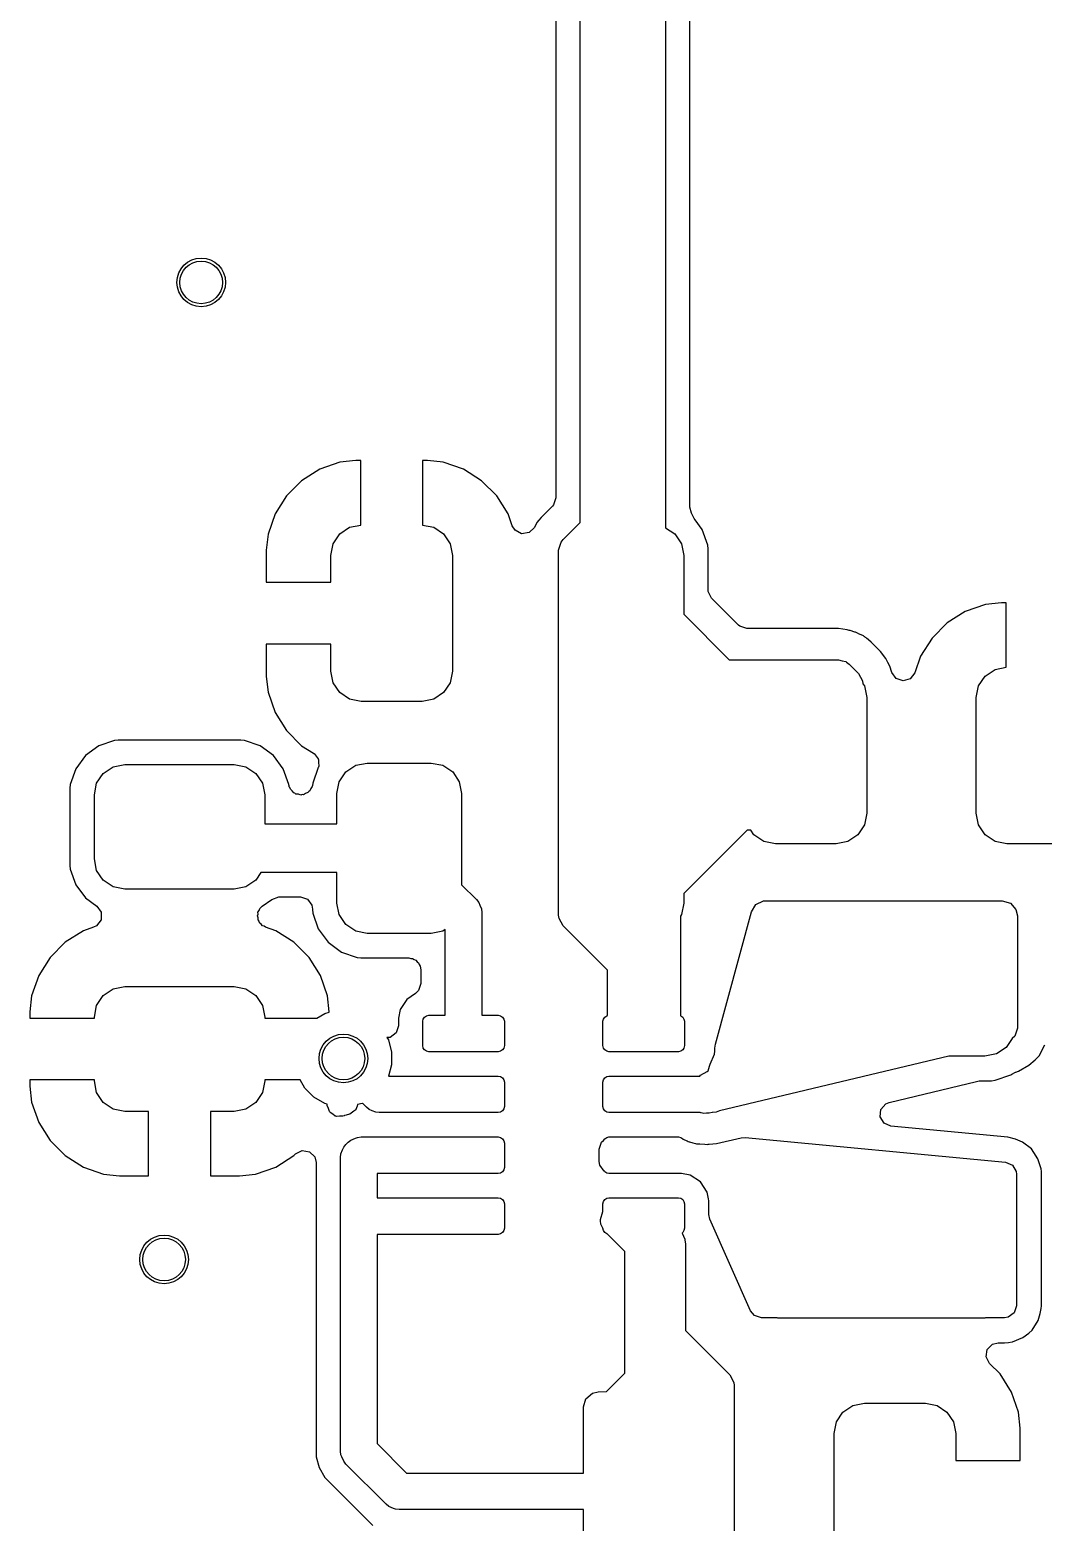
# Model space of a CAD drawing. Extents: x 0.23 to 2.97, y 0.23 to 2.17.
# Drawn here: x 2.4526 to 2.7803, y 1.205 to 1.6877 of the extents above; entities that cross this region are included whole.
import ezdxf

# ---------------------------------------------------------------- set-up
doc = ezdxf.new("R2010")
doc.units = 0
doc.header["$MEASUREMENT"] = 0
doc.layers.add('BLACK', color=7, linetype='CONTINUOUS')

msp = doc.modelspace()

# ---------------------------------------------------------------- linework, layer by layer
at = {"layer": 'BLACK', "linetype": 'CONTINUOUS'}
for p, q in [((2.65819, 1.74973), (2.65819, 1.52667)), ((2.63063, 1.52839), (2.63063, 1.74402)), ((2.66608, 1.53326), (2.66608, 1.74688)), ((2.62274, 1.73914), (2.62274, 1.53633)), ((2.54635, 1.54554), (2.54049, 1.54186)), ((2.55288, 1.54783), (2.54635, 1.54554)), ((2.55803, 1.54841), (2.55288, 1.54783)), ((2.55288, 1.54783), (2.55288, 1.54783)), ((2.5596, 1.54841), (2.55803, 1.54841)), ((2.5596, 1.52751), (2.5596, 1.54841)), ((2.5596, 1.54841), (2.5596, 1.54841)), ((2.58117, 1.54841), (2.5796, 1.54841)), ((2.5796, 1.54841), (2.5796, 1.54841)), ((2.5796, 1.54841), (2.5796, 1.52751)), ((2.58632, 1.54783), (2.58117, 1.54841)), ((2.59285, 1.54554), (2.58632, 1.54783)), ((2.58632, 1.54783), (2.58632, 1.54783)), ((2.59871, 1.54186), (2.59285, 1.54554)), ((2.54049, 1.54186), (2.53559, 1.53697)), ((2.6036, 1.53697), (2.59871, 1.54186)), ((2.59871, 1.54186), (2.59871, 1.54186)), ((2.53559, 1.53697), (2.53191, 1.53111)), ((2.60728, 1.53111), (2.6036, 1.53697)), ((2.62274, 1.53633), (2.62199, 1.53404)), ((2.53191, 1.53111), (2.52963, 1.52458)), ((2.60862, 1.52728), (2.60728, 1.53111)), ((2.61795, 1.52993), (2.61723, 1.52913)), ((2.62159, 1.53358), (2.61795, 1.52993)), ((2.61795, 1.52993), (2.61795, 1.52993)), ((2.62199, 1.53404), (2.62159, 1.53358)), ((2.66656, 1.53139), (2.66608, 1.53326)), ((2.66751, 1.52966), (2.66656, 1.53139)), ((2.5528, 1.52466), (2.55599, 1.52679)), ((2.55599, 1.52679), (2.5596, 1.52751)), ((2.5796, 1.52751), (2.58321, 1.52679)), ((2.58321, 1.52679), (2.5864, 1.52466)), ((2.60952, 1.52584), (2.60862, 1.52728)), ((2.61165, 1.52472), (2.60952, 1.52584)), ((2.61576, 1.52676), (2.61404, 1.52507)), ((2.61657, 1.52831), (2.61576, 1.52676)), ((2.61723, 1.52913), (2.61657, 1.52831)), ((2.61723, 1.52913), (2.61723, 1.52913)), ((2.62506, 1.52282), (2.63063, 1.52839)), ((2.65819, 1.52667), (2.6612, 1.52466)), ((2.66779, 1.52921), (2.66751, 1.52966)), ((2.6701, 1.52608), (2.66779, 1.52921)), ((2.67187, 1.52104), (2.6701, 1.52608)), ((2.52963, 1.52458), (2.52905, 1.51943)), ((2.52963, 1.52458), (2.52963, 1.52458)), ((2.54991, 1.5177), (2.55066, 1.52147)), ((2.55066, 1.52147), (2.5528, 1.52466)), ((2.5864, 1.52466), (2.58853, 1.52147)), ((2.58853, 1.52147), (2.58928, 1.5177)), ((2.61404, 1.52507), (2.61165, 1.52472)), ((2.62363, 1.51936), (2.6244, 1.522)), ((2.6244, 1.522), (2.62506, 1.52282)), ((2.6612, 1.52466), (2.66334, 1.52147)), ((2.66334, 1.52147), (2.66409, 1.5177)), ((2.67198, 1.51984), (2.67187, 1.52104)), ((2.52905, 1.51943), (2.52905, 1.509)), ((2.54991, 1.509), (2.54991, 1.5177)), ((2.58928, 1.5177), (2.58928, 1.4803)), ((2.62363, 1.40136), (2.62363, 1.51936)), ((2.66409, 1.5177), (2.66409, 1.49865)), ((2.67198, 1.50659), (2.67198, 1.51984)), ((2.67198, 1.51984), (2.67198, 1.51984)), ((2.52905, 1.509), (2.52905, 1.509)), ((2.52905, 1.509), (2.54991, 1.509)), ((2.67203, 1.50598), (2.67198, 1.50659)), ((2.67312, 1.50384), (2.67203, 1.50598)), ((2.68177, 1.49518), (2.67312, 1.50384)), ((2.76168, 1.50183), (2.75515, 1.49954)), ((2.76683, 1.50241), (2.76168, 1.50183)), ((2.76168, 1.50183), (2.76168, 1.50183)), ((2.7684, 1.50241), (2.76683, 1.50241)), ((2.7684, 1.48151), (2.7684, 1.50241)), ((2.7684, 1.50241), (2.7684, 1.50241)), ((2.66409, 1.49865), (2.67875, 1.48398)), ((2.75515, 1.49954), (2.74929, 1.49586)), ((2.68224, 1.49479), (2.68177, 1.49518)), ((2.68453, 1.49404), (2.68224, 1.49479)), ((2.71413, 1.49404), (2.68453, 1.49404)), ((2.71696, 1.49364), (2.71413, 1.49404)), ((2.71413, 1.49404), (2.71413, 1.49404)), ((2.71764, 1.49344), (2.71696, 1.49364)), ((2.71696, 1.49364), (2.71696, 1.49364)), ((2.71791, 1.49337), (2.71764, 1.49344)), ((2.71826, 1.49329), (2.71791, 1.49337)), ((2.71861, 1.49322), (2.71826, 1.49329)), ((2.71883, 1.49312), (2.71861, 1.49322)), ((2.71861, 1.49322), (2.71861, 1.49322)), ((2.71948, 1.49283), (2.71883, 1.49312)), ((2.71883, 1.49312), (2.71883, 1.49312)), ((2.7195, 1.49289), (2.71948, 1.49283)), ((2.7196, 1.49286), (2.7195, 1.49289)), ((2.72049, 1.4924), (2.7196, 1.49286)), ((2.72062, 1.49234), (2.72049, 1.4924)), ((2.72094, 1.4922), (2.72062, 1.49234)), ((2.72062, 1.49234), (2.72062, 1.49234)), ((2.7222, 1.49165), (2.72094, 1.4922)), ((2.7225, 1.49144), (2.7222, 1.49165)), ((2.72258, 1.49138), (2.7225, 1.49144)), ((2.7225, 1.49144), (2.7225, 1.49144)), ((2.72266, 1.49132), (2.72258, 1.49138)), ((2.72292, 1.49115), (2.72266, 1.49132)), ((2.74929, 1.49586), (2.7444, 1.49097)), ((2.54991, 1.489), (2.52905, 1.489)), ((2.52905, 1.489), (2.52905, 1.489)), ((2.52905, 1.489), (2.52905, 1.47857)), ((2.54991, 1.4803), (2.54991, 1.489)), ((2.72308, 1.49104), (2.72292, 1.49115)), ((2.72292, 1.49115), (2.72292, 1.49115)), ((2.72334, 1.49083), (2.72308, 1.49104)), ((2.72308, 1.49104), (2.72308, 1.49104)), ((2.7237, 1.49054), (2.72334, 1.49083)), ((2.72388, 1.4904), (2.7237, 1.49054)), ((2.7237, 1.49054), (2.7237, 1.49054)), ((2.72389, 1.49039), (2.72388, 1.4904)), ((2.72388, 1.4904), (2.72388, 1.4904)), ((2.72467, 1.48969), (2.72389, 1.49039)), ((2.72389, 1.49039), (2.72389, 1.49039)), ((2.72469, 1.48967), (2.72467, 1.48969)), ((2.72774, 1.48662), (2.72469, 1.48967)), ((2.72945, 1.48433), (2.72774, 1.48662)), ((2.72774, 1.48662), (2.72774, 1.48662)), ((2.72774, 1.48662), (2.72774, 1.48662)), ((2.7444, 1.49097), (2.74072, 1.48511)), ((2.67875, 1.48398), (2.71413, 1.48398)), ((2.71413, 1.48398), (2.71529, 1.48364)), ((2.71529, 1.48364), (2.71647, 1.48339)), ((2.71647, 1.48339), (2.71666, 1.48324)), ((2.71666, 1.48324), (2.71677, 1.48321)), ((2.71677, 1.48321), (2.71758, 1.48255)), ((2.71758, 1.48255), (2.72063, 1.47951)), ((2.73015, 1.48305), (2.72945, 1.48433)), ((2.72945, 1.48433), (2.72945, 1.48433)), ((2.73077, 1.48192), (2.73015, 1.48305)), ((2.73077, 1.48191), (2.73077, 1.48192)), ((2.73143, 1.47983), (2.73077, 1.48191)), ((2.74072, 1.48511), (2.73882, 1.4797)), ((2.52905, 1.47857), (2.52963, 1.47342)), ((2.55066, 1.47653), (2.54991, 1.4803)), ((2.58928, 1.4803), (2.58853, 1.47653)), ((2.72063, 1.47951), (2.72194, 1.47709)), ((2.72194, 1.47709), (2.72204, 1.47621)), ((2.73278, 1.47789), (2.73143, 1.47983)), ((2.73506, 1.47709), (2.73278, 1.47789)), ((2.73737, 1.47779), (2.73506, 1.47709)), ((2.73882, 1.4797), (2.73737, 1.47779)), ((2.75947, 1.47547), (2.7616, 1.47866)), ((2.7616, 1.47866), (2.76479, 1.48079)), ((2.76479, 1.48079), (2.7684, 1.48151)), ((2.52963, 1.47342), (2.52963, 1.47342)), ((2.52963, 1.47342), (2.53191, 1.46689)), ((2.5528, 1.47334), (2.55066, 1.47653)), ((2.55599, 1.47121), (2.5528, 1.47334)), ((2.5864, 1.47334), (2.58321, 1.47121)), ((2.58853, 1.47653), (2.5864, 1.47334)), ((2.72204, 1.47621), (2.72253, 1.47547)), ((2.72253, 1.47547), (2.72328, 1.4717)), ((2.75872, 1.4717), (2.75947, 1.47547)), ((2.55976, 1.47046), (2.55599, 1.47121)), ((2.57944, 1.47046), (2.55976, 1.47046)), ((2.58321, 1.47121), (2.57944, 1.47046)), ((2.72328, 1.4717), (2.72328, 1.4343)), ((2.75872, 1.4343), (2.75872, 1.4717)), ((2.53191, 1.46689), (2.53559, 1.46103)), ((2.47995, 1.45788), (2.4749, 1.45612)), ((2.48115, 1.458), (2.47995, 1.45788)), ((2.47995, 1.45788), (2.47995, 1.45788)), ((2.52085, 1.458), (2.48115, 1.458)), ((2.48115, 1.458), (2.48115, 1.458)), ((2.52205, 1.45788), (2.52085, 1.458)), ((2.52085, 1.458), (2.52085, 1.458)), ((2.5271, 1.45612), (2.52205, 1.45788)), ((2.52205, 1.45788), (2.52205, 1.45788)), ((2.53559, 1.46103), (2.54049, 1.45614)), ((2.4706, 1.45294), (2.46743, 1.44864)), ((2.4749, 1.45612), (2.4706, 1.45294)), ((2.4706, 1.45294), (2.4706, 1.45294)), ((2.5314, 1.45294), (2.5271, 1.45612)), ((2.53454, 1.44869), (2.5314, 1.45294)), ((2.5314, 1.45294), (2.5314, 1.45294)), ((2.5314, 1.45294), (2.5314, 1.45294)), ((2.5314, 1.45294), (2.5314, 1.45294)), ((2.5314, 1.45294), (2.5314, 1.45294)), ((2.54049, 1.45614), (2.54049, 1.45614)), ((2.54049, 1.45614), (2.5443, 1.45374)), ((2.5443, 1.45374), (2.54438, 1.45365)), ((2.54438, 1.45365), (2.5445, 1.45361)), ((2.5445, 1.45361), (2.54514, 1.45273)), ((2.54514, 1.45273), (2.54584, 1.4519)), ((2.46743, 1.44864), (2.46566, 1.44359)), ((2.47632, 1.44722), (2.47952, 1.44935)), ((2.47952, 1.44935), (2.48328, 1.4501)), ((2.48328, 1.4501), (2.51872, 1.4501)), ((2.51872, 1.4501), (2.52248, 1.44935)), ((2.52248, 1.44935), (2.52568, 1.44722)), ((2.53457, 1.44864), (2.53454, 1.44869)), ((2.53634, 1.44359), (2.53457, 1.44864)), ((2.54588, 1.4491), (2.54412, 1.44405)), ((2.54584, 1.4519), (2.54585, 1.45177)), ((2.54585, 1.45177), (2.54592, 1.45167)), ((2.54589, 1.44911), (2.54588, 1.4491)), ((2.54594, 1.44926), (2.54589, 1.44911)), ((2.54592, 1.45167), (2.54592, 1.45078)), ((2.54592, 1.45078), (2.546, 1.44949)), ((2.546, 1.44949), (2.54594, 1.44926)), ((2.55478, 1.44768), (2.55797, 1.44981)), ((2.55797, 1.44981), (2.56174, 1.45056)), ((2.56174, 1.45056), (2.58241, 1.45056)), ((2.58241, 1.45056), (2.58618, 1.44981)), ((2.58618, 1.44981), (2.58937, 1.44768)), ((2.46566, 1.44359), (2.46555, 1.4424)), ((2.46566, 1.44359), (2.46566, 1.44359)), ((2.47344, 1.44026), (2.47419, 1.44403)), ((2.47419, 1.44403), (2.47632, 1.44722)), ((2.52568, 1.44722), (2.52781, 1.44403)), ((2.52781, 1.44403), (2.52856, 1.44026)), ((2.53639, 1.44336), (2.53634, 1.44359)), ((2.53634, 1.44359), (2.53634, 1.44359)), ((2.53645, 1.44337), (2.53639, 1.44336)), ((2.53651, 1.44319), (2.53645, 1.44337)), ((2.53651, 1.44288), (2.53651, 1.44319)), ((2.54405, 1.44333), (2.54392, 1.44293)), ((2.54412, 1.44405), (2.54405, 1.44333)), ((2.5519, 1.44072), (2.55265, 1.44448)), ((2.55265, 1.44448), (2.55478, 1.44768)), ((2.58937, 1.44768), (2.5915, 1.44448)), ((2.5915, 1.44448), (2.59225, 1.44072)), ((2.46555, 1.4424), (2.46555, 1.41745)), ((2.47344, 1.41959), (2.47344, 1.44026)), ((2.52856, 1.44026), (2.52856, 1.43087)), ((2.53669, 1.44264), (2.53651, 1.44288)), ((2.53685, 1.44212), (2.53669, 1.44264)), ((2.53746, 1.44159), (2.53685, 1.44212)), ((2.53793, 1.44094), (2.53746, 1.44159)), ((2.53834, 1.44081), (2.53793, 1.44094)), ((2.53866, 1.44053), (2.53834, 1.44081)), ((2.53946, 1.44046), (2.53866, 1.44053)), ((2.54023, 1.44021), (2.53946, 1.44046)), ((2.54064, 1.44035), (2.54023, 1.44021)), ((2.54106, 1.44031), (2.54064, 1.44035)), ((2.54175, 1.44072), (2.54106, 1.44031)), ((2.54252, 1.44097), (2.54175, 1.44072)), ((2.54277, 1.44132), (2.54252, 1.44097)), ((2.54313, 1.44153), (2.54277, 1.44132)), ((2.54345, 1.44227), (2.54313, 1.44153)), ((2.54392, 1.44293), (2.54345, 1.44227)), ((2.5519, 1.43087), (2.5519, 1.44072)), ((2.59225, 1.44072), (2.59225, 1.41117)), ((2.72328, 1.4343), (2.72253, 1.43053)), ((2.75947, 1.43053), (2.75872, 1.4343)), ((2.52856, 1.43087), (2.5519, 1.43087)), ((2.68465, 1.42887), (2.6641, 1.40831)), ((2.68578, 1.42887), (2.68465, 1.42887)), ((2.6868, 1.42734), (2.68578, 1.42887)), ((2.72253, 1.43053), (2.7204, 1.42734)), ((2.7616, 1.42734), (2.75947, 1.43053)), ((2.68999, 1.42521), (2.6868, 1.42734)), ((2.69376, 1.42446), (2.68999, 1.42521)), ((2.71344, 1.42446), (2.69376, 1.42446)), ((2.71721, 1.42521), (2.71344, 1.42446)), ((2.7204, 1.42734), (2.71721, 1.42521)), ((2.76479, 1.42521), (2.7616, 1.42734)), ((2.76856, 1.42446), (2.76479, 1.42521)), ((2.78824, 1.42446), (2.76856, 1.42446)), ((2.47419, 1.41582), (2.47344, 1.41959)), ((2.46555, 1.41745), (2.46566, 1.41626)), ((2.46566, 1.41626), (2.46566, 1.41626)), ((2.46566, 1.41626), (2.46743, 1.41121)), ((2.47632, 1.41263), (2.47419, 1.41582)), ((2.52734, 1.41513), (2.52568, 1.41263)), ((2.5519, 1.41513), (2.52734, 1.41513)), ((2.5519, 1.40528), (2.5519, 1.41513)), ((2.46743, 1.41121), (2.4706, 1.40691)), ((2.47952, 1.4105), (2.47632, 1.41263)), ((2.48328, 1.40975), (2.47952, 1.4105)), ((2.51872, 1.40975), (2.48328, 1.40975)), ((2.52248, 1.4105), (2.51872, 1.40975)), ((2.52568, 1.41263), (2.52248, 1.4105)), ((2.59225, 1.41117), (2.59704, 1.40638)), ((2.4706, 1.40691), (2.4706, 1.40691)), ((2.4706, 1.40691), (2.4706, 1.40691)), ((2.4706, 1.40691), (2.4706, 1.40691)), ((2.4706, 1.40691), (2.4706, 1.40691)), ((2.4706, 1.40691), (2.47423, 1.40423)), ((2.52777, 1.40423), (2.53081, 1.40647)), ((2.53081, 1.40647), (2.53309, 1.40723)), ((2.53309, 1.40723), (2.53312, 1.40723)), ((2.53312, 1.40723), (2.54011, 1.40723)), ((2.54011, 1.40723), (2.5424, 1.40649)), ((2.5424, 1.40649), (2.54381, 1.40454)), ((2.54381, 1.40454), (2.544, 1.40333)), ((2.55265, 1.40152), (2.5519, 1.40528)), ((2.59704, 1.40638), (2.59778, 1.40549)), ((2.59778, 1.40549), (2.59817, 1.40454)), ((2.59817, 1.40454), (2.59866, 1.40336)), ((2.6641, 1.40528), (2.66335, 1.40152)), ((2.6641, 1.40831), (2.6641, 1.40528)), ((2.68602, 1.4024), (2.68746, 1.40475)), ((2.68746, 1.40475), (2.68994, 1.40594)), ((2.68994, 1.40594), (2.69073, 1.406)), ((2.69073, 1.406), (2.76712, 1.406)), ((2.76712, 1.406), (2.76976, 1.40522)), ((2.76976, 1.40522), (2.77156, 1.40315)), ((2.47561, 1.39986), (2.47418, 1.39792)), ((2.47423, 1.40423), (2.47563, 1.40227)), ((2.47563, 1.40227), (2.47561, 1.39986)), ((2.52619, 1.40118), (2.52638, 1.40171)), ((2.52638, 1.40054), (2.52619, 1.40118)), ((2.52637, 1.40227), (2.52676, 1.40282)), ((2.52638, 1.40171), (2.52637, 1.40227)), ((2.52639, 1.39986), (2.52638, 1.40054)), ((2.52672, 1.39941), (2.52639, 1.39986)), ((2.52676, 1.40282), (2.52699, 1.40346)), ((2.52699, 1.40346), (2.52777, 1.40423)), ((2.544, 1.40333), (2.544, 1.40315)), ((2.544, 1.40315), (2.54412, 1.40195)), ((2.54412, 1.40195), (2.54412, 1.40195)), ((2.54412, 1.40195), (2.54588, 1.3969)), ((2.55478, 1.39832), (2.55265, 1.40152)), ((2.59866, 1.40336), (2.59877, 1.40221)), ((2.59877, 1.40221), (2.59877, 1.36899)), ((2.62374, 1.40032), (2.62363, 1.40136)), ((2.62506, 1.39791), (2.62374, 1.40032)), ((2.66335, 1.40152), (2.663, 1.40099)), ((2.663, 1.40099), (2.663, 1.36886)), ((2.67436, 1.35964), (2.68602, 1.4024)), ((2.77156, 1.40315), (2.772, 1.40112)), ((2.772, 1.40112), (2.772, 1.36486)), ((2.46988, 1.39625), (2.46402, 1.39257)), ((2.4732, 1.39742), (2.46988, 1.39625)), ((2.47418, 1.39792), (2.4732, 1.39742)), ((2.52688, 1.39887), (2.52672, 1.39941)), ((2.52742, 1.39847), (2.52688, 1.39887)), ((2.52782, 1.39792), (2.52742, 1.39847)), ((2.52835, 1.39776), (2.52782, 1.39792)), ((2.5288, 1.39742), (2.52835, 1.39776)), ((2.53212, 1.39625), (2.5288, 1.39742)), ((2.53798, 1.39257), (2.53212, 1.39625)), ((2.54588, 1.3969), (2.54906, 1.3926)), ((2.55797, 1.39619), (2.55478, 1.39832)), ((2.56174, 1.39544), (2.55797, 1.39619)), ((2.58241, 1.39544), (2.56174, 1.39544)), ((2.58618, 1.39619), (2.58241, 1.39544)), ((2.58696, 1.39671), (2.58618, 1.39619)), ((2.58696, 1.36899), (2.58696, 1.39671)), ((2.63938, 1.38359), (2.62506, 1.39791)), ((2.46402, 1.39257), (2.45912, 1.38768)), ((2.54288, 1.38768), (2.53798, 1.39257)), ((2.53798, 1.39257), (2.53798, 1.39257)), ((2.54906, 1.3926), (2.54906, 1.3926)), ((2.54906, 1.3926), (2.54906, 1.3926)), ((2.54906, 1.3926), (2.54906, 1.3926)), ((2.54906, 1.3926), (2.54906, 1.3926)), ((2.54906, 1.3926), (2.55336, 1.38943)), ((2.45912, 1.38768), (2.45544, 1.38182)), ((2.54656, 1.38182), (2.54288, 1.38768)), ((2.55336, 1.38943), (2.55336, 1.38943)), ((2.55336, 1.38943), (2.55336, 1.38943)), ((2.55336, 1.38943), (2.55841, 1.38766)), ((2.55841, 1.38766), (2.5596, 1.38755)), ((2.5596, 1.38755), (2.5596, 1.38755)), ((2.5596, 1.38755), (2.5596, 1.38755)), ((2.5596, 1.38755), (2.57517, 1.38755)), ((2.57517, 1.38755), (2.57576, 1.38736)), ((2.57576, 1.38736), (2.57637, 1.38736)), ((2.57637, 1.38736), (2.57687, 1.38699)), ((2.57687, 1.38699), (2.57746, 1.3868)), ((2.57746, 1.3868), (2.57782, 1.3863)), ((2.57782, 1.3863), (2.57832, 1.38594)), ((2.57832, 1.38594), (2.57851, 1.38535)), ((2.57851, 1.38535), (2.57888, 1.38485)), ((2.45544, 1.38182), (2.45316, 1.37529)), ((2.54884, 1.37529), (2.54656, 1.38182)), ((2.57888, 1.38485), (2.57907, 1.38365)), ((2.57907, 1.38365), (2.57907, 1.37924)), ((2.63938, 1.36888), (2.63938, 1.38359)), ((2.47632, 1.37537), (2.47952, 1.3775)), ((2.47952, 1.3775), (2.48328, 1.37825)), ((2.48328, 1.37825), (2.51872, 1.37825)), ((2.51872, 1.37825), (2.52248, 1.3775)), ((2.52248, 1.3775), (2.52568, 1.37537)), ((2.57733, 1.376), (2.57454, 1.37413)), ((2.57832, 1.37695), (2.57733, 1.376)), ((2.57907, 1.37924), (2.57832, 1.37695)), ((2.45316, 1.37529), (2.45257, 1.37013)), ((2.45316, 1.37529), (2.45316, 1.37529)), ((2.47344, 1.36841), (2.47419, 1.37218)), ((2.47419, 1.37218), (2.47632, 1.37537)), ((2.52568, 1.37537), (2.52781, 1.37218)), ((2.52781, 1.37218), (2.52856, 1.36841)), ((2.54943, 1.37013), (2.54884, 1.37529)), ((2.54884, 1.37529), (2.54884, 1.37529)), ((2.57236, 1.37087), (2.57178, 1.36799)), ((2.57454, 1.37413), (2.57236, 1.37087)), ((2.57236, 1.37087), (2.57236, 1.37087)), ((2.57454, 1.37413), (2.57454, 1.37413)), ((2.45257, 1.37013), (2.45257, 1.36807)), ((2.45257, 1.36807), (2.45257, 1.36807)), ((2.45257, 1.36807), (2.47344, 1.36807)), ((2.47344, 1.36807), (2.47344, 1.36841)), ((2.52856, 1.36841), (2.52856, 1.36807)), ((2.52856, 1.36807), (2.54542, 1.36807)), ((2.54542, 1.36807), (2.54797, 1.36955)), ((2.54797, 1.36955), (2.54943, 1.36994)), ((2.54943, 1.36994), (2.54943, 1.37013)), ((2.54943, 1.37013), (2.54943, 1.37013)), ((2.57178, 1.36799), (2.57178, 1.36799)), ((2.57178, 1.36799), (2.57178, 1.36554)), ((2.57968, 1.36702), (2.57983, 1.36777)), ((2.57968, 1.35915), (2.57968, 1.36702)), ((2.57983, 1.36777), (2.58025, 1.36841)), ((2.58025, 1.36841), (2.58089, 1.36884)), ((2.58089, 1.36884), (2.58165, 1.36899)), ((2.58165, 1.36899), (2.58696, 1.36899)), ((2.59877, 1.36899), (2.60409, 1.36899)), ((2.60409, 1.36899), (2.60484, 1.36884)), ((2.60484, 1.36884), (2.60548, 1.36841)), ((2.60548, 1.36841), (2.60591, 1.36777)), ((2.60591, 1.36777), (2.60606, 1.36702)), ((2.60606, 1.36702), (2.60606, 1.35915)), ((2.63794, 1.36702), (2.63809, 1.36777)), ((2.63794, 1.35915), (2.63794, 1.36702)), ((2.63809, 1.36777), (2.63852, 1.36841)), ((2.63852, 1.36841), (2.63916, 1.36884)), ((2.63916, 1.36884), (2.63938, 1.36888)), ((2.663, 1.36886), (2.66311, 1.36884)), ((2.66311, 1.36884), (2.66375, 1.36841)), ((2.66375, 1.36841), (2.66417, 1.36777)), ((2.66417, 1.36777), (2.66432, 1.36702)), ((2.66432, 1.36702), (2.66432, 1.35915)), ((2.56909, 1.36183), (2.56808, 1.36183)), ((2.56808, 1.36183), (2.56855, 1.36103)), ((2.56855, 1.36103), (2.56961, 1.35706)), ((2.57104, 1.36325), (2.56909, 1.36183)), ((2.57178, 1.36554), (2.57104, 1.36325)), ((2.77031, 1.36143), (2.76842, 1.3586)), ((2.77122, 1.36222), (2.77031, 1.36143)), ((2.772, 1.36486), (2.77122, 1.36222)), ((2.56961, 1.35706), (2.56961, 1.35294)), ((2.57983, 1.35839), (2.57968, 1.35915)), ((2.58025, 1.35775), (2.57983, 1.35839)), ((2.58089, 1.35733), (2.58025, 1.35775)), ((2.58165, 1.35718), (2.58089, 1.35733)), ((2.60409, 1.35718), (2.58165, 1.35718)), ((2.60484, 1.35733), (2.60409, 1.35718)), ((2.60548, 1.35775), (2.60484, 1.35733)), ((2.60591, 1.35839), (2.60548, 1.35775)), ((2.60606, 1.35915), (2.60591, 1.35839)), ((2.63809, 1.35839), (2.63794, 1.35915)), ((2.63852, 1.35775), (2.63809, 1.35839)), ((2.63916, 1.35733), (2.63852, 1.35775)), ((2.63991, 1.35718), (2.63916, 1.35733)), ((2.66235, 1.35718), (2.63991, 1.35718)), ((2.66311, 1.35733), (2.66235, 1.35718)), ((2.66375, 1.35775), (2.66311, 1.35733)), ((2.66417, 1.35839), (2.66375, 1.35775)), ((2.66432, 1.35915), (2.66417, 1.35839)), ((2.67265, 1.35317), (2.67407, 1.35639)), ((2.67407, 1.35639), (2.67419, 1.35738)), ((2.67419, 1.35836), (2.67436, 1.35964)), ((2.67419, 1.35738), (2.67419, 1.35836)), ((2.76523, 1.35647), (2.76146, 1.35572)), ((2.76842, 1.3586), (2.76523, 1.35647)), ((2.77906, 1.3559), (2.78088, 1.35938)), ((2.56961, 1.35294), (2.56864, 1.3493)), ((2.672, 1.351), (2.6724, 1.35248)), ((2.6724, 1.35248), (2.67265, 1.35317)), ((2.74981, 1.35572), (2.67564, 1.33806)), ((2.76146, 1.35572), (2.74981, 1.35572)), ((2.77242, 1.3509), (2.77573, 1.35281)), ((2.77573, 1.35281), (2.77781, 1.35461)), ((2.77781, 1.35461), (2.77906, 1.3559)), ((2.47344, 1.34807), (2.45257, 1.34807)), ((2.45257, 1.34807), (2.45257, 1.34807)), ((2.45257, 1.34807), (2.45257, 1.34601)), ((2.47344, 1.34774), (2.47344, 1.34807)), ((2.47419, 1.34397), (2.47344, 1.34774)), ((2.52856, 1.34774), (2.52781, 1.34397)), ((2.53997, 1.34807), (2.52856, 1.34807)), ((2.52856, 1.34807), (2.52856, 1.34774)), ((2.54151, 1.34541), (2.53997, 1.34807)), ((2.56864, 1.3493), (2.59287, 1.3493)), ((2.59287, 1.3493), (2.60409, 1.3493)), ((2.60409, 1.3493), (2.60484, 1.34915)), ((2.60484, 1.34915), (2.60548, 1.34873)), ((2.60548, 1.34873), (2.60591, 1.34809)), ((2.60591, 1.34809), (2.60606, 1.34733)), ((2.60606, 1.34733), (2.60606, 1.33946)), ((2.63794, 1.34733), (2.63809, 1.34809)), ((2.63794, 1.33946), (2.63794, 1.34733)), ((2.63809, 1.34809), (2.63852, 1.34873)), ((2.63852, 1.34873), (2.63916, 1.34915)), ((2.63916, 1.34915), (2.63991, 1.3493)), ((2.63991, 1.3493), (2.66235, 1.3493)), ((2.66235, 1.3493), (2.66924, 1.3493)), ((2.66924, 1.3493), (2.66951, 1.34957)), ((2.66951, 1.34957), (2.67168, 1.35075)), ((2.67168, 1.35075), (2.672, 1.351)), ((2.672, 1.351), (2.672, 1.351)), ((2.73055, 1.34079), (2.75879, 1.34752)), ((2.75879, 1.34752), (2.75964, 1.34772)), ((2.75964, 1.34772), (2.76054, 1.34782)), ((2.76054, 1.34782), (2.7636, 1.34782)), ((2.7636, 1.34782), (2.7648, 1.34794)), ((2.7636, 1.34782), (2.7636, 1.34782)), ((2.7648, 1.34794), (2.76985, 1.3497)), ((2.76985, 1.3497), (2.7702, 1.34996)), ((2.7702, 1.34996), (2.77142, 1.35057)), ((2.77142, 1.35057), (2.77152, 1.35059)), ((2.77152, 1.35059), (2.77242, 1.3509)), ((2.45257, 1.34601), (2.45316, 1.34086)), ((2.47632, 1.34078), (2.47419, 1.34397)), ((2.52781, 1.34397), (2.52568, 1.34078)), ((2.54441, 1.34251), (2.54151, 1.34541)), ((2.54797, 1.34045), (2.54441, 1.34251)), ((2.45316, 1.34086), (2.45316, 1.34086)), ((2.45316, 1.34086), (2.45544, 1.33433)), ((2.47952, 1.33865), (2.47632, 1.34078)), ((2.48328, 1.3379), (2.47952, 1.33865)), ((2.491, 1.3379), (2.48328, 1.3379)), ((2.491, 1.31703), (2.491, 1.3379)), ((2.51872, 1.3379), (2.511, 1.3379)), ((2.511, 1.3379), (2.511, 1.31703)), ((2.52248, 1.33865), (2.51872, 1.3379)), ((2.52568, 1.34078), (2.52248, 1.33865)), ((2.54879, 1.34023), (2.54797, 1.34045)), ((2.54877, 1.34017), (2.54879, 1.34023)), ((2.5488, 1.34006), (2.54877, 1.34017)), ((2.54878, 1.33977), (2.5488, 1.34006)), ((2.54917, 1.33883), (2.54878, 1.33977)), ((2.54946, 1.33786), (2.54917, 1.33883)), ((2.54962, 1.33774), (2.54946, 1.33786)), ((2.5497, 1.33755), (2.54962, 1.33774)), ((2.55056, 1.33702), (2.5497, 1.33755)), ((2.55137, 1.3364), (2.55056, 1.33702)), ((2.55597, 1.337), (2.55486, 1.3367)), ((2.55603, 1.33701), (2.55597, 1.337)), ((2.55612, 1.33704), (2.55603, 1.33701)), ((2.5574, 1.33797), (2.55612, 1.33704)), ((2.55801, 1.33838), (2.5574, 1.33797)), ((2.55803, 1.33843), (2.55801, 1.33838)), ((2.55807, 1.33846), (2.55803, 1.33843)), ((2.55842, 1.33956), (2.55807, 1.33846)), ((2.5586, 1.34007), (2.55842, 1.33956)), ((2.56003, 1.34045), (2.5586, 1.34007)), ((2.56013, 1.34051), (2.56003, 1.34045)), ((2.56143, 1.33922), (2.56013, 1.34051)), ((2.56232, 1.33849), (2.56143, 1.33922)), ((2.56333, 1.33807), (2.56232, 1.33849)), ((2.56445, 1.33761), (2.56333, 1.33807)), ((2.5656, 1.33749), (2.56445, 1.33761)), ((2.58165, 1.33749), (2.5656, 1.33749)), ((2.60409, 1.33749), (2.58165, 1.33749)), ((2.60484, 1.33764), (2.60409, 1.33749)), ((2.60548, 1.33807), (2.60484, 1.33764)), ((2.60591, 1.33871), (2.60548, 1.33807)), ((2.60606, 1.33946), (2.60591, 1.33871)), ((2.63809, 1.33871), (2.63794, 1.33946)), ((2.63852, 1.33807), (2.63809, 1.33871)), ((2.63916, 1.33764), (2.63852, 1.33807)), ((2.63991, 1.33749), (2.63916, 1.33764)), ((2.65113, 1.33749), (2.63991, 1.33749)), ((2.66937, 1.33749), (2.65113, 1.33749)), ((2.66958, 1.33741), (2.66937, 1.33749)), ((2.66976, 1.3374), (2.66958, 1.33741)), ((2.67056, 1.33718), (2.66976, 1.3374)), ((2.67144, 1.33731), (2.67056, 1.33718)), ((2.67232, 1.33727), (2.67144, 1.33731)), ((2.67327, 1.33749), (2.67232, 1.33727)), ((2.6734, 1.33749), (2.67327, 1.33749)), ((2.67455, 1.33761), (2.6734, 1.33749)), ((2.67564, 1.33806), (2.67455, 1.33761)), ((2.72765, 1.33615), (2.72788, 1.33855)), ((2.72788, 1.33855), (2.72947, 1.34036)), ((2.72947, 1.34036), (2.73055, 1.34079)), ((2.45544, 1.33433), (2.45912, 1.32847)), ((2.55158, 1.33639), (2.55137, 1.3364)), ((2.55175, 1.33629), (2.55158, 1.33639)), ((2.55276, 1.33637), (2.55175, 1.33629)), ((2.55378, 1.33634), (2.55276, 1.33637)), ((2.55421, 1.33647), (2.55378, 1.33634)), ((2.55439, 1.33657), (2.55421, 1.33647)), ((2.55486, 1.3367), (2.55439, 1.33657)), ((2.72887, 1.33408), (2.72765, 1.33615)), ((2.73108, 1.33312), (2.72887, 1.33408)), ((2.76896, 1.32951), (2.73108, 1.33312)), ((2.45912, 1.32847), (2.46402, 1.32358)), ((2.55482, 1.32718), (2.55554, 1.32789)), ((2.55554, 1.32789), (2.55643, 1.32862)), ((2.55643, 1.32862), (2.55794, 1.32925)), ((2.55794, 1.32925), (2.55856, 1.3295)), ((2.55856, 1.3295), (2.55971, 1.32962)), ((2.55971, 1.32962), (2.59287, 1.32962)), ((2.59287, 1.32962), (2.60409, 1.32962)), ((2.60409, 1.32962), (2.60484, 1.32947)), ((2.60484, 1.32947), (2.60548, 1.32904)), ((2.60548, 1.32904), (2.60591, 1.3284)), ((2.60591, 1.3284), (2.60606, 1.32765)), ((2.60606, 1.32765), (2.60606, 1.31978)), ((2.63673, 1.3257), (2.63747, 1.32799)), ((2.63747, 1.32799), (2.63815, 1.32849)), ((2.63815, 1.32849), (2.63852, 1.32904)), ((2.63852, 1.32904), (2.63916, 1.32947)), ((2.63916, 1.32947), (2.63991, 1.32962)), ((2.63991, 1.32962), (2.66235, 1.32962)), ((2.66235, 1.32962), (2.66311, 1.32947)), ((2.66311, 1.32947), (2.66375, 1.32904)), ((2.66375, 1.32904), (2.66381, 1.32894)), ((2.66381, 1.32894), (2.66516, 1.32835)), ((2.66516, 1.32835), (2.66552, 1.3282)), ((2.66552, 1.3282), (2.66588, 1.32806)), ((2.66588, 1.32806), (2.66588, 1.32805)), ((2.66588, 1.32805), (2.66596, 1.32802)), ((2.66596, 1.32802), (2.66596, 1.32802)), ((2.66596, 1.32802), (2.66704, 1.32771)), ((2.66704, 1.32771), (2.66704, 1.32771)), ((2.66704, 1.32771), (2.66785, 1.32749)), ((2.66785, 1.32749), (2.66819, 1.3274)), ((2.66819, 1.3274), (2.66912, 1.32736)), ((2.66912, 1.32736), (2.66915, 1.32736)), ((2.66915, 1.32736), (2.66924, 1.32736)), ((2.66924, 1.32736), (2.66924, 1.32736)), ((2.66924, 1.32736), (2.67087, 1.32727)), ((2.67087, 1.32727), (2.67087, 1.32727)), ((2.67087, 1.32727), (2.67091, 1.32727)), ((2.67091, 1.32727), (2.67091, 1.32727)), ((2.67091, 1.32727), (2.6718, 1.32722)), ((2.6718, 1.32722), (2.67202, 1.32724)), ((2.67202, 1.32724), (2.67212, 1.32724)), ((2.67212, 1.32724), (2.6723, 1.32727)), ((2.6723, 1.32727), (2.67465, 1.32748)), ((2.67465, 1.32748), (2.68268, 1.32939)), ((2.68268, 1.32939), (2.68395, 1.32948)), ((2.68395, 1.32948), (2.7682, 1.32146)), ((2.76897, 1.32951), (2.76896, 1.32951)), ((2.77142, 1.32888), (2.76897, 1.32951)), ((2.77215, 1.32856), (2.77142, 1.32888)), ((2.77363, 1.32792), (2.77215, 1.32856)), ((2.77653, 1.32579), (2.77363, 1.32792)), ((2.77363, 1.32792), (2.77363, 1.32792)), ((2.46402, 1.32358), (2.46402, 1.32358)), ((2.46402, 1.32358), (2.46988, 1.3199)), ((2.53212, 1.3199), (2.53798, 1.32358)), ((2.53798, 1.32358), (2.53855, 1.32414)), ((2.53855, 1.32414), (2.54069, 1.32524)), ((2.54069, 1.32524), (2.54307, 1.32486)), ((2.54307, 1.32486), (2.54478, 1.32316)), ((2.54478, 1.32316), (2.5452, 1.32139)), ((2.55309, 1.323), (2.55321, 1.32415)), ((2.55309, 1.30206), (2.55309, 1.323)), ((2.55321, 1.32415), (2.55374, 1.32543)), ((2.55374, 1.32543), (2.55409, 1.32628)), ((2.55409, 1.32628), (2.55482, 1.32718)), ((2.63673, 1.32172), (2.63673, 1.3257)), ((2.77737, 1.32461), (2.77653, 1.32579)), ((2.77653, 1.32579), (2.77653, 1.32579)), ((2.7786, 1.32254), (2.77737, 1.32461)), ((2.77967, 1.31931), (2.7786, 1.32254)), ((2.46988, 1.3199), (2.47641, 1.31761)), ((2.47641, 1.31761), (2.47641, 1.31761)), ((2.47641, 1.31761), (2.48156, 1.31703)), ((2.52044, 1.31703), (2.52559, 1.31761)), ((2.52559, 1.31761), (2.53212, 1.3199)), ((2.52559, 1.31761), (2.52559, 1.31761)), ((2.5452, 1.32139), (2.5452, 1.30387)), ((2.58165, 1.31781), (2.56491, 1.31781)), ((2.56491, 1.31781), (2.56491, 1.30993)), ((2.60409, 1.31781), (2.58165, 1.31781)), ((2.60484, 1.31796), (2.60409, 1.31781)), ((2.60548, 1.31838), (2.60484, 1.31796)), ((2.60591, 1.31902), (2.60548, 1.31838)), ((2.60606, 1.31978), (2.60591, 1.31902)), ((2.63692, 1.32052), (2.63673, 1.32172)), ((2.63833, 1.31857), (2.63692, 1.32052)), ((2.63841, 1.31854), (2.63833, 1.31857)), ((2.63852, 1.31838), (2.63841, 1.31854)), ((2.63916, 1.31796), (2.63852, 1.31838)), ((2.63991, 1.31781), (2.63916, 1.31796)), ((2.66235, 1.31781), (2.63991, 1.31781)), ((2.66245, 1.31783), (2.66235, 1.31781)), ((2.66333, 1.31783), (2.66245, 1.31783)), ((2.6662, 1.31725), (2.66333, 1.31783)), ((2.66333, 1.31783), (2.66333, 1.31783)), ((2.7682, 1.32146), (2.77041, 1.3205)), ((2.77041, 1.3205), (2.77163, 1.31842)), ((2.77163, 1.31842), (2.77173, 1.31758)), ((2.77173, 1.31758), (2.77173, 1.27502)), ((2.77977, 1.31846), (2.77967, 1.31931)), ((2.77982, 1.31758), (2.77977, 1.31846)), ((2.77977, 1.31846), (2.77977, 1.31846)), ((2.77977, 1.31846), (2.77977, 1.31846)), ((2.77982, 1.27502), (2.77982, 1.31758)), ((2.48156, 1.31703), (2.48156, 1.31703)), ((2.48156, 1.31703), (2.491, 1.31703)), ((2.491, 1.31703), (2.491, 1.31703)), ((2.511, 1.31703), (2.511, 1.31703)), ((2.511, 1.31703), (2.52044, 1.31703)), ((2.52044, 1.31703), (2.52044, 1.31703)), ((2.66946, 1.31507), (2.6662, 1.31725)), ((2.6662, 1.31725), (2.6662, 1.31725)), ((2.6662, 1.31725), (2.6662, 1.31725)), ((2.6662, 1.31725), (2.6662, 1.31725)), ((2.67164, 1.31181), (2.66946, 1.31507)), ((2.66946, 1.31507), (2.66946, 1.31507)), ((2.56491, 1.30993), (2.59287, 1.30993)), ((2.59287, 1.30993), (2.60409, 1.30993)), ((2.60409, 1.30993), (2.60484, 1.30978)), ((2.60484, 1.30978), (2.60548, 1.30936)), ((2.60548, 1.30936), (2.60591, 1.30872)), ((2.60591, 1.30872), (2.60606, 1.30796)), ((2.60606, 1.30796), (2.60606, 1.30009)), ((2.63794, 1.30796), (2.63809, 1.30872)), ((2.63794, 1.30556), (2.63794, 1.30796)), ((2.63809, 1.30872), (2.63852, 1.30936)), ((2.63852, 1.30936), (2.63916, 1.30978)), ((2.63916, 1.30978), (2.63991, 1.30993)), ((2.63991, 1.30993), (2.66235, 1.30993)), ((2.66235, 1.30993), (2.66311, 1.30978)), ((2.66311, 1.30978), (2.66375, 1.30936)), ((2.66375, 1.30936), (2.66417, 1.30872)), ((2.66417, 1.30872), (2.66432, 1.30796)), ((2.66432, 1.30796), (2.66432, 1.30009)), ((2.67208, 1.30963), (2.67164, 1.31181)), ((2.67222, 1.30894), (2.67208, 1.30963)), ((2.67222, 1.30459), (2.67222, 1.30894)), ((2.67222, 1.30894), (2.67222, 1.30894)), ((2.5452, 1.30387), (2.5452, 1.22618)), ((2.63713, 1.30289), (2.6379, 1.30553)), ((2.6379, 1.30553), (2.63794, 1.30556)), ((2.67255, 1.30301), (2.67222, 1.30459)), ((2.55309, 1.228), (2.55309, 1.30206)), ((2.60484, 1.29827), (2.60409, 1.29812)), ((2.60548, 1.2987), (2.60484, 1.29827)), ((2.60591, 1.29934), (2.60548, 1.2987)), ((2.60606, 1.30009), (2.60591, 1.29934)), ((2.63713, 1.30247), (2.63713, 1.30289)), ((2.63724, 1.30143), (2.63713, 1.30247)), ((2.63794, 1.30014), (2.63724, 1.30143)), ((2.63794, 1.30009), (2.63794, 1.30014)), ((2.63809, 1.29934), (2.63794, 1.30009)), ((2.63852, 1.2987), (2.63809, 1.29934)), ((2.63916, 1.29827), (2.63852, 1.2987)), ((2.63934, 1.29824), (2.63916, 1.29827)), ((2.66375, 1.2987), (2.66353, 1.29855)), ((2.66353, 1.29855), (2.66439, 1.2966)), ((2.66417, 1.29934), (2.66375, 1.2987)), ((2.66432, 1.30009), (2.66417, 1.29934)), ((2.6857, 1.27344), (2.67255, 1.30301)), ((2.58165, 1.29812), (2.56491, 1.29812)), ((2.56491, 1.29812), (2.56491, 1.23045)), ((2.60409, 1.29812), (2.58165, 1.29812)), ((2.645, 1.29257), (2.63934, 1.29824)), ((2.66439, 1.2966), (2.66448, 1.2963)), ((2.66448, 1.2963), (2.66469, 1.29491)), ((2.66469, 1.29491), (2.66469, 1.26698)), ((2.645, 1.2532), (2.645, 1.29257)), ((2.77173, 1.27502), (2.77098, 1.27273)), ((2.77942, 1.27252), (2.77969, 1.27419)), ((2.77969, 1.27419), (2.77982, 1.27502)), ((2.68697, 1.27187), (2.6857, 1.27344)), ((2.68926, 1.27112), (2.68697, 1.27187)), ((2.69428, 1.27112), (2.68926, 1.27112)), ((2.69454, 1.27107), (2.69428, 1.27112)), ((2.76146, 1.27107), (2.69454, 1.27107)), ((2.76172, 1.27112), (2.76146, 1.27107)), ((2.76783, 1.27112), (2.76172, 1.27112)), ((2.76903, 1.27131), (2.76783, 1.27112)), ((2.77098, 1.27273), (2.76903, 1.27131)), ((2.77683, 1.26714), (2.77868, 1.27023)), ((2.77868, 1.27023), (2.77942, 1.27252)), ((2.66469, 1.26698), (2.679, 1.25267)), ((2.77048, 1.26335), (2.77379, 1.26477)), ((2.77379, 1.26477), (2.77574, 1.26618)), ((2.77574, 1.26618), (2.77683, 1.26714)), ((2.7619, 1.25852), (2.76228, 1.2609)), ((2.76228, 1.2609), (2.76398, 1.26261)), ((2.76398, 1.26261), (2.76575, 1.26303)), ((2.76575, 1.26303), (2.76783, 1.26303)), ((2.76783, 1.26303), (2.76909, 1.26313)), ((2.76783, 1.26303), (2.76783, 1.26303)), ((2.76909, 1.26313), (2.7703, 1.26332)), ((2.7703, 1.26332), (2.77048, 1.26335)), ((2.7703, 1.26332), (2.7703, 1.26332)), ((2.7703, 1.26332), (2.7703, 1.26332)), ((2.77048, 1.26335), (2.77048, 1.26335)), ((2.77048, 1.26335), (2.77048, 1.26335)), ((2.763, 1.25638), (2.7619, 1.25852)), ((2.76641, 1.25297), (2.763, 1.25638)), ((2.63909, 1.2473), (2.645, 1.2532)), ((2.679, 1.25267), (2.68032, 1.25025)), ((2.68032, 1.25025), (2.68043, 1.24921)), ((2.77009, 1.24711), (2.76641, 1.25297)), ((2.63246, 1.24495), (2.63454, 1.24675)), ((2.63454, 1.24675), (2.63637, 1.24719)), ((2.63637, 1.24719), (2.63909, 1.2473)), ((2.68043, 1.24921), (2.68043, 1.1931)), ((2.77237, 1.24058), (2.77009, 1.24711)), ((2.63169, 1.24231), (2.63246, 1.24495)), ((2.63169, 1.22091), (2.63169, 1.24231)), ((2.71347, 1.23747), (2.7156, 1.24066)), ((2.7156, 1.24066), (2.71879, 1.24279)), ((2.71879, 1.24279), (2.72256, 1.24354)), ((2.72256, 1.24354), (2.74224, 1.24354)), ((2.74224, 1.24354), (2.74601, 1.24279)), ((2.74601, 1.24279), (2.7492, 1.24066)), ((2.7492, 1.24066), (2.75134, 1.23747)), ((2.77295, 1.23543), (2.77237, 1.24058)), ((2.77237, 1.24058), (2.77237, 1.24058)), ((2.71272, 1.2337), (2.71347, 1.23747)), ((2.75134, 1.23747), (2.75209, 1.2337)), ((2.71272, 1.1963), (2.71272, 1.2337)), ((2.75209, 1.2337), (2.75209, 1.225)), ((2.77295, 1.225), (2.77295, 1.23543)), ((2.77295, 1.23543), (2.77295, 1.23543)), ((2.5452, 1.22618), (2.54614, 1.22267)), ((2.55321, 1.22685), (2.55309, 1.228)), ((2.55348, 1.22618), (2.55321, 1.22685)), ((2.55409, 1.22472), (2.55348, 1.22618)), ((2.56491, 1.23045), (2.57445, 1.22091)), ((2.54614, 1.22267), (2.54796, 1.21953)), ((2.55482, 1.22382), (2.55409, 1.22472)), ((2.56782, 1.21082), (2.55482, 1.22382)), ((2.75209, 1.225), (2.77295, 1.225)), ((2.77295, 1.225), (2.77295, 1.225)), ((2.54796, 1.21953), (2.54796, 1.21953)), ((2.54796, 1.21953), (2.54796, 1.21953)), ((2.54796, 1.21953), (2.56096, 1.20653)), ((2.57445, 1.22091), (2.63169, 1.22091)), ((2.56872, 1.21009), (2.56782, 1.21082)), ((2.57022, 1.20947), (2.56872, 1.21009)), ((2.57085, 1.20921), (2.57022, 1.20947)), ((2.572, 1.20909), (2.57085, 1.20921)), ((2.63169, 1.20909), (2.572, 1.20909)), ((2.63169, 1.19291), (2.63169, 1.20909)), ((2.56096, 1.20653), (2.56096, 1.20653)), ((2.56096, 1.20653), (2.56353, 1.20396))]:
    msp.add_line(p, q, dxfattribs=at)
at = {"layer": 'BLACK'}
for centre in [(2.508, 1.606), (2.554, 1.355), (2.496, 1.29)]:
    msp.add_circle(centre, 0.00787, dxfattribs=at)
at = {"layer": 'WHITE'}
for centre in [(2.508, 1.606), (2.554, 1.355), (2.496, 1.29)]:
    msp.add_circle(centre, 0.00689, dxfattribs=at)

doc.saveas('drawing.dxf')
